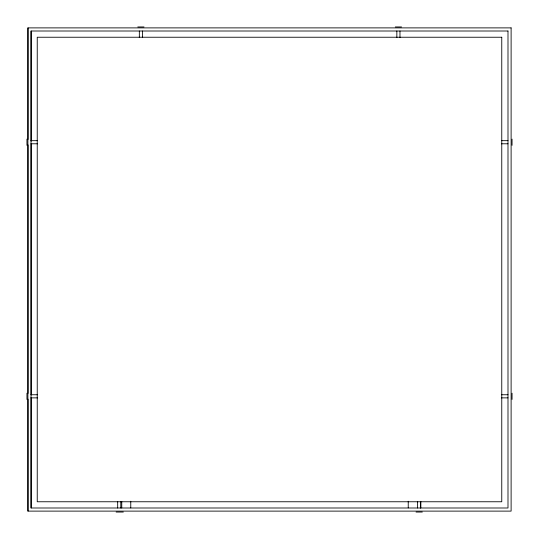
<?xml version="1.0" encoding="UTF-8"?>
<svg xmlns="http://www.w3.org/2000/svg" width="539" height="539" viewBox="0 0 539 539"><rect width="100%" height="100%" fill="white"/><g stroke="black" fill="none" stroke-linecap="round" stroke-linejoin="round"><path stroke-width="0.81" d="M139.338 37.656L139.338 31.006M142.458 37.656L142.458 31.006M396.852 37.656L396.852 31.006M399.972 37.656L399.972 31.006M137.782 26.95L144.014 26.95M395.296 26.95L401.528 26.95M31.006 140.666L37.656 140.666M501.344 140.666L507.994 140.666M31.006 143.785L37.656 143.785M501.344 143.785L507.994 143.785M31.006 394.75L37.656 394.75M501.344 394.75L507.994 394.75M31.006 397.87L37.656 397.87M501.344 397.87L507.994 397.87M116.121 512.05L123.323 512.05M416.034 512.05L422.3 512.05M512.05 139.109L512.05 145.341M512.05 393.194L512.05 399.433M420.737 501.344L420.737 507.994M420.71 501.344L420.71 507.994M417.624 501.344L417.59 507.994M408.232 501.27L408.232 507.873M130.768 501.27L130.768 507.873M121.76 501.344L121.76 507.994M120.797 501.344L120.797 507.994M117.677 501.344L117.677 507.994M31.154 31.006L31.154 141.211M31.154 143.731L31.154 394.939M31.154 397.465L31.154 507.994M28.035 27.887L28.035 139.466M28.035 144.903L28.035 393.396M28.035 399.15L28.035 511.113M26.95 139.109L26.95 145.341M26.95 393.194L26.95 399.433M511.113 27.887L27.887 27.887L27.887 511.113L511.113 511.113L511.113 27.887M507.994 31.006L31.006 31.006L31.006 507.994L507.994 507.994L507.994 31.006M501.762 37.238L37.238 37.238L37.238 501.762L501.762 501.762L501.762 37.238"/></g></svg>
